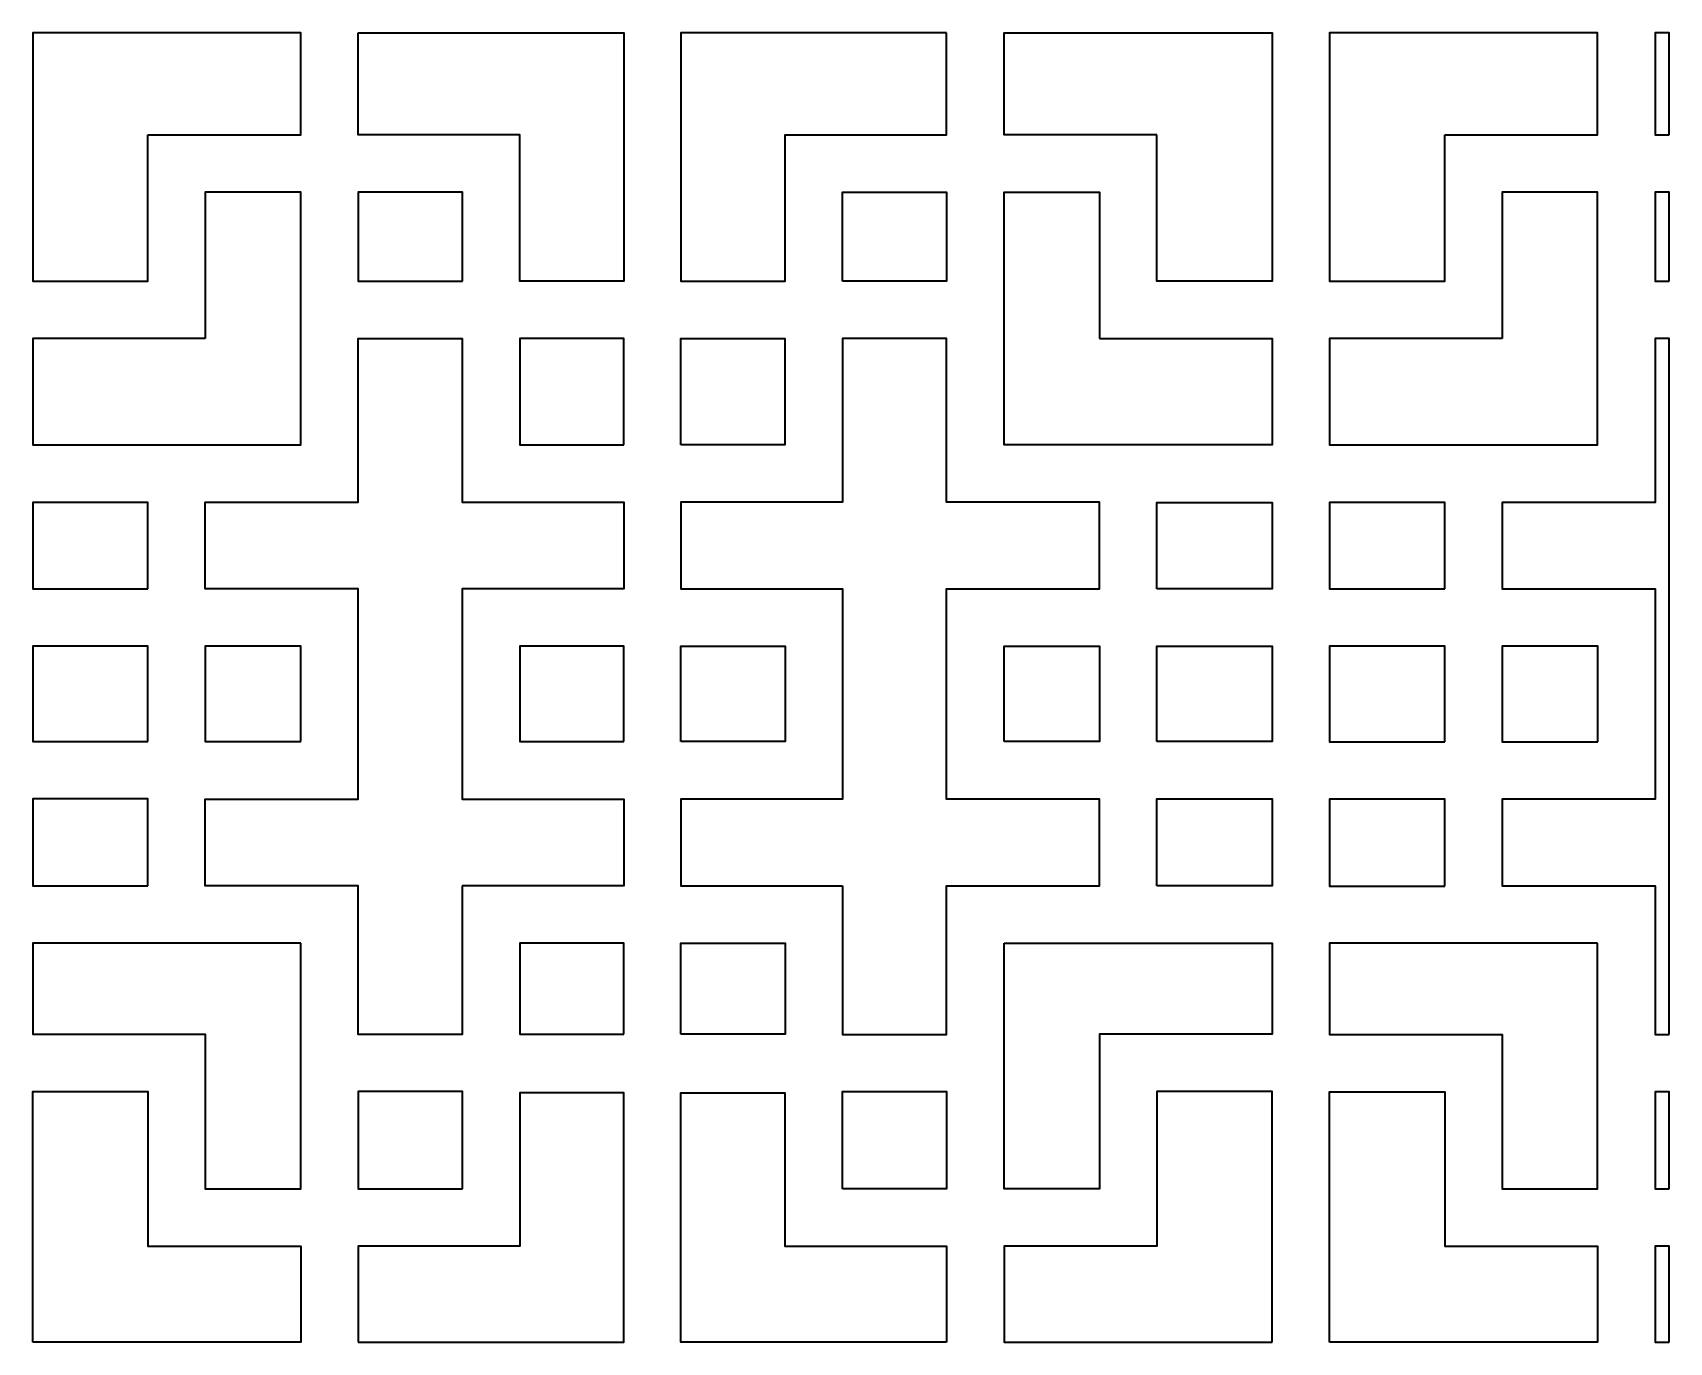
# Model space of a CAD drawing. Header units: centimetres. Extents: x 24 to 482, y -156 to 120.
# Drawn here: x 196.2 to 247.5, y -103.7 to -62.6 of the extents above; entities that cross this region are included whole.
import ezdxf

# ---------------------------------------------------------------- set-up
doc = ezdxf.new("R2010")
doc.units = ezdxf.units.CM
doc.header["$MEASUREMENT"] = 0
doc.layers.add('layer 1', color=7, linetype='Continuous')

msp = doc.modelspace()

# ---------------------------------------------------------------- linework, layer by layer
at = {"layer": 'layer 1', "color": 250, "lineweight": 35}
for points, knots in [([(199.77332, -65.78504), (199.77332, -65.78504), (199.77332, -70.37254), (199.77332, -70.37254), (199.77332, -70.37254), (199.77332, -70.37254), (196.16332, -70.37254), (196.16332, -70.37254), (196.16332, -70.37254), (196.16332, -70.37254), (196.16332, -62.58504), (196.16332, -62.58504), (196.16332, -62.58504), (196.16332, -62.58504), (204.56832, -62.58504), (204.56832, -62.58504), (204.56832, -62.58504), (204.56832, -62.58504), (204.56832, -65.78504), (204.56832, -65.78504), (204.56832, -65.78504), (204.56832, -65.78504), (199.77332, -65.78504), (199.77332, -65.78504)], [0, 0, 0, 0, 0.14285714, 0.14285714, 0.14285714, 0.14285714, 0.28571429, 0.28571429, 0.28571429, 0.28571429, 0.42857143, 0.42857143, 0.42857143, 0.42857143, 0.57142857, 0.57142857, 0.57142857, 0.57142857, 0.71428571, 0.71428571, 0.71428571, 0.71428571, 1, 1, 1, 1]), ([(206.36831, -62.58504), (206.36831, -62.58504), (206.36831, -65.78504), (206.36831, -65.78504), (206.36831, -65.78504), (206.36831, -65.78504), (211.43332, -65.78504), (211.43332, -65.78504), (211.43332, -65.78504), (211.43332, -65.78504), (211.43332, -70.37504), (211.43332, -70.37504), (211.43332, -70.37504), (211.43332, -70.37504), (214.69831, -70.37504), (214.69831, -70.37504), (214.69831, -70.37504), (214.69831, -70.37504), (214.69831, -62.58504), (214.69831, -62.58504), (214.69831, -62.58504), (214.69831, -62.58504), (206.36831, -62.58504), (206.36831, -62.58504)], [0, 0, 0, 0, 0.14285714, 0.14285714, 0.14285714, 0.14285714, 0.28571429, 0.28571429, 0.28571429, 0.28571429, 0.42857143, 0.42857143, 0.42857143, 0.42857143, 0.57142857, 0.57142857, 0.57142857, 0.57142857, 0.71428571, 0.71428571, 0.71428571, 0.71428571, 1, 1, 1, 1]), ([(224.82332, -62.58254), (224.82332, -62.58254), (224.82332, -65.78504), (224.82332, -65.78504), (224.82332, -65.78504), (224.82332, -65.78504), (219.75582, -65.78254), (219.75582, -65.78254), (219.75582, -65.78254), (219.75582, -65.78254), (219.75582, -70.37254), (219.75582, -70.37254), (219.75582, -70.37254), (219.75582, -70.37254), (216.49082, -70.37254), (216.49082, -70.37254), (216.49082, -70.37254), (216.49082, -70.37254), (216.49082, -62.58504), (216.49082, -62.58504), (216.49082, -62.58504), (216.49082, -62.58504), (224.82332, -62.58254), (224.82332, -62.58254)], [0, 0, 0, 0, 0.14285714, 0.14285714, 0.14285714, 0.14285714, 0.28571429, 0.28571429, 0.28571429, 0.28571429, 0.42857143, 0.42857143, 0.42857143, 0.42857143, 0.57142857, 0.57142857, 0.57142857, 0.57142857, 0.71428571, 0.71428571, 0.71428571, 0.71428571, 1, 1, 1, 1]), ([(231.41832, -65.78504), (231.41832, -65.78504), (231.41582, -70.37254), (231.41582, -70.37254), (231.41582, -70.37254), (231.41582, -70.37254), (235.02832, -70.37254), (235.02832, -70.37254), (235.02832, -70.37254), (235.02832, -70.37254), (235.02832, -62.58254), (235.02832, -62.58254), (235.02832, -62.58254), (235.02832, -62.58254), (226.62332, -62.58254), (226.62332, -62.58254), (226.62332, -62.58254), (226.62332, -62.58254), (226.62332, -65.78504), (226.62332, -65.78504), (226.62332, -65.78504), (226.62332, -65.78504), (231.41832, -65.78504), (231.41832, -65.78504)], [0, 0, 0, 0, 0.14285714, 0.14285714, 0.14285714, 0.14285714, 0.28571429, 0.28571429, 0.28571429, 0.28571429, 0.42857143, 0.42857143, 0.42857143, 0.42857143, 0.57142857, 0.57142857, 0.57142857, 0.57142857, 0.71428571, 0.71428571, 0.71428571, 0.71428571, 1, 1, 1, 1]), ([(240.44332, -65.78754), (240.44332, -65.78754), (240.44582, -70.37504), (240.44582, -70.37504), (240.44582, -70.37504), (240.44582, -70.37504), (236.83332, -70.37504), (236.83332, -70.37504), (236.83332, -70.37504), (236.83332, -70.37504), (236.83332, -62.58754), (236.83332, -62.58754), (236.83332, -62.58754), (236.83332, -62.58754), (245.23832, -62.58754), (245.23832, -62.58754), (245.23832, -62.58754), (245.23832, -62.58754), (245.23832, -65.78754), (245.23832, -65.78754), (245.23832, -65.78754), (245.23832, -65.78754), (240.44332, -65.78754), (240.44332, -65.78754)], [0, 0, 0, 0, 0.14285714, 0.14285714, 0.14285714, 0.14285714, 0.28571429, 0.28571429, 0.28571429, 0.28571429, 0.42857143, 0.42857143, 0.42857143, 0.42857143, 0.57142857, 0.57142857, 0.57142857, 0.57142857, 0.71428571, 0.71428571, 0.71428571, 0.71428571, 1, 1, 1, 1]), ([(247.48581, -65.78754), (247.48581, -65.78754), (247.03832, -65.78754), (247.03832, -65.78754), (247.03832, -65.78754), (247.03832, -65.78754), (247.03832, -62.58754), (247.03832, -62.58754), (247.03832, -62.58754), (247.03832, -62.58754), (247.48581, -62.58754), (247.48581, -62.58754), (247.48581, -62.58754), (247.48581, -62.58754), (247.48581, -65.78754), (247.48581, -65.78754)], [0, 0, 0, 0, 0.2, 0.2, 0.2, 0.2, 0.4, 0.4, 0.4, 0.4, 0.6, 0.6, 0.6, 0.6, 1, 1, 1, 1]), ([(201.57332, -72.17254), (201.57332, -72.17254), (201.57332, -67.58504), (201.57332, -67.58504), (201.57332, -67.58504), (201.57332, -67.58504), (204.56832, -67.58504), (204.56832, -67.58504), (204.56832, -67.58504), (204.56832, -67.58504), (204.56832, -75.51004), (204.56832, -75.51004), (204.56832, -75.51004), (204.56832, -75.51004), (196.16332, -75.51004), (196.16332, -75.51004), (196.16332, -75.51004), (196.16332, -75.51004), (196.16332, -72.17254), (196.16332, -72.17254), (196.16332, -72.17254), (196.16332, -72.17254), (201.57332, -72.17254), (201.57332, -72.17254)], [0, 0, 0, 0, 0.14285714, 0.14285714, 0.14285714, 0.14285714, 0.28571429, 0.28571429, 0.28571429, 0.28571429, 0.42857143, 0.42857143, 0.42857143, 0.42857143, 0.57142857, 0.57142857, 0.57142857, 0.57142857, 0.71428571, 0.71428571, 0.71428571, 0.71428571, 1, 1, 1, 1]), ([(209.63582, -70.37254), (209.63582, -70.37254), (206.36581, -70.37254), (206.36581, -70.37254), (206.36581, -70.37254), (206.36581, -70.37254), (206.36581, -67.58504), (206.36581, -67.58504), (206.36581, -67.58504), (206.36581, -67.58504), (209.63582, -67.58504), (209.63582, -67.58504), (209.63582, -67.58504), (209.63582, -67.58504), (209.63582, -70.37254), (209.63582, -70.37254)], [0, 0, 0, 0, 0.2, 0.2, 0.2, 0.2, 0.4, 0.4, 0.4, 0.4, 0.6, 0.6, 0.6, 0.6, 1, 1, 1, 1]), ([(221.55332, -70.37254), (221.55332, -70.37254), (224.82332, -70.37254), (224.82332, -70.37254), (224.82332, -70.37254), (224.82332, -70.37254), (224.82332, -67.58254), (224.82332, -67.58254), (224.82332, -67.58254), (224.82332, -67.58254), (221.55332, -67.58254), (221.55332, -67.58254), (221.55332, -67.58254), (221.55332, -67.58254), (221.55332, -70.37254), (221.55332, -70.37254)], [0, 0, 0, 0, 0.2, 0.2, 0.2, 0.2, 0.4, 0.4, 0.4, 0.4, 0.6, 0.6, 0.6, 0.6, 1, 1, 1, 1]), ([(229.61832, -72.17254), (229.61832, -72.17254), (229.61832, -67.58254), (229.61832, -67.58254), (229.61832, -67.58254), (229.61832, -67.58254), (226.62332, -67.58254), (226.62332, -67.58254), (226.62332, -67.58254), (226.62332, -67.58254), (226.62332, -75.51004), (226.62332, -75.51004), (226.62332, -75.51004), (226.62332, -75.51004), (235.02832, -75.51004), (235.02832, -75.51004), (235.02832, -75.51004), (235.02832, -75.51004), (235.02832, -72.17254), (235.02832, -72.17254), (235.02832, -72.17254), (235.02832, -72.17254), (229.61832, -72.17254), (229.61832, -72.17254)], [0, 0, 0, 0, 0.14285714, 0.14285714, 0.14285714, 0.14285714, 0.28571429, 0.28571429, 0.28571429, 0.28571429, 0.42857143, 0.42857143, 0.42857143, 0.42857143, 0.57142857, 0.57142857, 0.57142857, 0.57142857, 0.71428571, 0.71428571, 0.71428571, 0.71428571, 1, 1, 1, 1]), ([(242.24331, -72.17504), (242.24331, -72.17504), (242.24331, -67.58754), (242.24331, -67.58754), (242.24331, -67.58754), (242.24331, -67.58754), (245.23832, -67.58754), (245.23832, -67.58754), (245.23832, -67.58754), (245.23832, -67.58754), (245.23832, -75.51254), (245.23832, -75.51254), (245.23832, -75.51254), (245.23832, -75.51254), (236.83332, -75.51254), (236.83332, -75.51254), (236.83332, -75.51254), (236.83332, -75.51254), (236.83332, -72.17504), (236.83332, -72.17504), (236.83332, -72.17504), (236.83332, -72.17504), (242.24331, -72.17504), (242.24331, -72.17504)], [0, 0, 0, 0, 0.14285714, 0.14285714, 0.14285714, 0.14285714, 0.28571429, 0.28571429, 0.28571429, 0.28571429, 0.42857143, 0.42857143, 0.42857143, 0.42857143, 0.57142857, 0.57142857, 0.57142857, 0.57142857, 0.71428571, 0.71428571, 0.71428571, 0.71428571, 1, 1, 1, 1]), ([(247.48581, -70.37504), (247.48581, -70.37504), (247.03832, -70.37504), (247.03832, -70.37504), (247.03832, -70.37504), (247.03832, -70.37504), (247.03832, -67.58754), (247.03832, -67.58754), (247.03832, -67.58754), (247.03832, -67.58754), (247.48581, -67.58754), (247.48581, -67.58754), (247.48581, -67.58754), (247.48581, -67.58754), (247.48581, -70.37504), (247.48581, -70.37504)], [0, 0, 0, 0, 0.2, 0.2, 0.2, 0.2, 0.4, 0.4, 0.4, 0.4, 0.6, 0.6, 0.6, 0.6, 1, 1, 1, 1]), ([(209.63082, -89.33754), (209.63082, -89.33754), (214.69831, -89.33754), (214.69831, -89.33754), (214.69831, -89.33754), (214.69831, -89.33754), (214.69831, -86.61754), (214.69831, -86.61754), (214.69831, -86.61754), (214.69831, -86.61754), (209.63082, -86.61754), (209.63082, -86.61754), (209.63082, -86.61754), (209.63082, -86.61754), (209.63082, -80.02254), (209.63082, -80.02254), (209.63082, -80.02254), (209.63082, -80.02254), (214.69831, -80.02254), (214.69831, -80.02254), (214.69831, -80.02254), (214.69831, -80.02254), (214.69831, -77.31004), (214.69831, -77.31004), (214.69831, -77.31004), (214.69831, -77.31004), (209.63082, -77.31004), (209.63082, -77.31004), (209.63082, -77.31004), (209.63082, -77.31004), (209.63082, -72.17504), (209.63082, -72.17504), (209.63082, -72.17504), (209.63082, -72.17504), (206.36831, -72.17504), (206.36831, -72.17504), (206.36831, -72.17504), (206.36831, -72.17504), (206.36831, -77.31004), (206.36831, -77.31004), (206.36831, -77.31004), (206.36831, -77.31004), (201.57332, -77.31004), (201.57332, -77.31004), (201.57332, -77.31004), (201.57332, -77.31004), (201.57332, -80.02254), (201.57332, -80.02254), (201.57332, -80.02254), (201.57332, -80.02254), (206.36831, -80.02254), (206.36831, -80.02254), (206.36831, -80.02254), (206.36831, -80.02254), (206.36831, -86.61754), (206.36831, -86.61754), (206.36831, -86.61754), (206.36831, -86.61754), (201.57332, -86.61754), (201.57332, -86.61754), (201.57332, -86.61754), (201.57332, -86.61754), (201.57332, -89.33754), (201.57332, -89.33754), (201.57332, -89.33754), (201.57332, -89.33754), (206.36831, -89.33754), (206.36831, -89.33754), (206.36831, -89.33754), (206.36831, -89.33754), (206.36831, -94.00004), (206.36831, -94.00004), (206.36831, -94.00004), (206.36831, -94.00004), (209.63082, -94.00004), (209.63082, -94.00004), (209.63082, -94.00004), (209.63082, -94.00004), (209.63082, -89.33754), (209.63082, -89.33754)], [0, 0, 0, 0, 0.04761905, 0.04761905, 0.04761905, 0.04761905, 0.0952381, 0.0952381, 0.0952381, 0.0952381, 0.14285714, 0.14285714, 0.14285714, 0.14285714, 0.19047619, 0.19047619, 0.19047619, 0.19047619, 0.23809524, 0.23809524, 0.23809524, 0.23809524, 0.28571429, 0.28571429, 0.28571429, 0.28571429, 0.33333333, 0.33333333, 0.33333333, 0.33333333, 0.38095238, 0.38095238, 0.38095238, 0.38095238, 0.42857143, 0.42857143, 0.42857143, 0.42857143, 0.47619048, 0.47619048, 0.47619048, 0.47619048, 0.52380952, 0.52380952, 0.52380952, 0.52380952, 0.57142857, 0.57142857, 0.57142857, 0.57142857, 0.61904762, 0.61904762, 0.61904762, 0.61904762, 0.66666667, 0.66666667, 0.66666667, 0.66666667, 0.71428571, 0.71428571, 0.71428571, 0.71428571, 0.76190476, 0.76190476, 0.76190476, 0.76190476, 0.80952381, 0.80952381, 0.80952381, 0.80952381, 0.85714286, 0.85714286, 0.85714286, 0.85714286, 0.9047619, 0.9047619, 0.9047619, 0.9047619, 1, 1, 1, 1]), ([(214.69831, -75.51004), (214.69831, -75.51004), (211.43582, -75.51004), (211.43582, -75.51004), (211.43582, -75.51004), (211.43582, -75.51004), (211.43582, -72.17254), (211.43582, -72.17254), (211.43582, -72.17254), (211.43582, -72.17254), (214.69831, -72.17254), (214.69831, -72.17254), (214.69831, -72.17254), (214.69831, -72.17254), (214.69831, -75.51004), (214.69831, -75.51004)], [0, 0, 0, 0, 0.2, 0.2, 0.2, 0.2, 0.4, 0.4, 0.4, 0.4, 0.6, 0.6, 0.6, 0.6, 1, 1, 1, 1]), ([(216.49082, -75.51004), (216.49082, -75.51004), (219.75332, -75.51004), (219.75332, -75.51004), (219.75332, -75.51004), (219.75332, -75.51004), (219.75332, -72.17254), (219.75332, -72.17254), (219.75332, -72.17254), (219.75332, -72.17254), (216.49082, -72.17254), (216.49082, -72.17254), (216.49082, -72.17254), (216.49082, -72.17254), (216.49082, -75.51004), (216.49082, -75.51004)], [0, 0, 0, 0, 0.2, 0.2, 0.2, 0.2, 0.4, 0.4, 0.4, 0.4, 0.6, 0.6, 0.6, 0.6, 1, 1, 1, 1]), ([(221.56082, -89.33754), (221.56082, -89.33754), (216.49082, -89.33754), (216.49082, -89.33754), (216.49082, -89.33754), (216.49082, -89.33754), (216.49082, -86.61754), (216.49082, -86.61754), (216.49082, -86.61754), (216.49082, -86.61754), (221.56082, -86.61754), (221.56082, -86.61754), (221.56082, -86.61754), (221.56082, -86.61754), (221.56082, -80.02254), (221.56082, -80.02254), (221.56082, -80.02254), (221.56082, -80.02254), (216.49082, -80.02254), (216.49082, -80.02254), (216.49082, -80.02254), (216.49082, -80.02254), (216.49082, -77.31004), (216.49082, -77.31004), (216.49082, -77.31004), (216.49082, -77.31004), (221.56082, -77.31004), (221.56082, -77.31004), (221.56082, -77.31004), (221.56082, -77.31004), (221.56082, -72.17254), (221.56082, -72.17254), (221.56082, -72.17254), (221.56082, -72.17254), (224.82082, -72.17254), (224.82082, -72.17254), (224.82082, -72.17254), (224.82082, -72.17254), (224.82082, -77.31004), (224.82082, -77.31004), (224.82082, -77.31004), (224.82082, -77.31004), (229.61832, -77.31004), (229.61832, -77.31004), (229.61832, -77.31004), (229.61832, -77.31004), (229.61832, -80.02254), (229.61832, -80.02254), (229.61832, -80.02254), (229.61832, -80.02254), (224.82082, -80.02254), (224.82082, -80.02254), (224.82082, -80.02254), (224.82082, -80.02254), (224.82082, -86.61754), (224.82082, -86.61754), (224.82082, -86.61754), (224.82082, -86.61754), (229.61832, -86.61754), (229.61832, -86.61754), (229.61832, -86.61754), (229.61832, -86.61754), (229.61832, -89.33754), (229.61832, -89.33754), (229.61832, -89.33754), (229.61832, -89.33754), (224.82082, -89.33754), (224.82082, -89.33754), (224.82082, -89.33754), (224.82082, -89.33754), (224.82082, -94.00004), (224.82082, -94.00004), (224.82082, -94.00004), (224.82082, -94.00004), (221.56082, -94.00004), (221.56082, -94.00004), (221.56082, -94.00004), (221.56082, -94.00004), (221.56082, -89.33754), (221.56082, -89.33754)], [0, 0, 0, 0, 0.04761905, 0.04761905, 0.04761905, 0.04761905, 0.0952381, 0.0952381, 0.0952381, 0.0952381, 0.14285714, 0.14285714, 0.14285714, 0.14285714, 0.19047619, 0.19047619, 0.19047619, 0.19047619, 0.23809524, 0.23809524, 0.23809524, 0.23809524, 0.28571429, 0.28571429, 0.28571429, 0.28571429, 0.33333333, 0.33333333, 0.33333333, 0.33333333, 0.38095238, 0.38095238, 0.38095238, 0.38095238, 0.42857143, 0.42857143, 0.42857143, 0.42857143, 0.47619048, 0.47619048, 0.47619048, 0.47619048, 0.52380952, 0.52380952, 0.52380952, 0.52380952, 0.57142857, 0.57142857, 0.57142857, 0.57142857, 0.61904762, 0.61904762, 0.61904762, 0.61904762, 0.66666667, 0.66666667, 0.66666667, 0.66666667, 0.71428571, 0.71428571, 0.71428571, 0.71428571, 0.76190476, 0.76190476, 0.76190476, 0.76190476, 0.80952381, 0.80952381, 0.80952381, 0.80952381, 0.85714286, 0.85714286, 0.85714286, 0.85714286, 0.9047619, 0.9047619, 0.9047619, 0.9047619, 1, 1, 1, 1]), ([(247.48581, -94.00254), (247.48581, -94.00254), (247.04082, -94.00254), (247.04082, -94.00254), (247.04082, -94.00254), (247.04082, -94.00254), (247.04082, -89.34004), (247.04082, -89.34004), (247.04082, -89.34004), (247.04082, -89.34004), (242.24331, -89.34004), (242.24331, -89.34004), (242.24331, -89.34004), (242.24331, -89.34004), (242.24331, -86.62004), (242.24331, -86.62004), (242.24331, -86.62004), (242.24331, -86.62004), (247.04082, -86.62004), (247.04082, -86.62004), (247.04082, -86.62004), (247.04082, -86.62004), (247.04082, -80.02504), (247.04082, -80.02504), (247.04082, -80.02504), (247.04082, -80.02504), (242.24331, -80.02754), (242.24331, -80.02754), (242.24331, -80.02754), (242.24331, -80.02754), (242.24331, -77.31504), (242.24331, -77.31504), (242.24331, -77.31504), (242.24331, -77.31504), (247.04082, -77.31504), (247.04082, -77.31504), (247.04082, -77.31504), (247.04082, -77.31504), (247.04082, -72.17754), (247.04082, -72.17754), (247.04082, -72.17754), (247.04082, -72.17754), (247.48581, -72.17754), (247.48581, -72.17754), (247.48581, -72.17754), (247.48581, -72.17754), (247.48581, -94.00254), (247.48581, -94.00254)], [0, 0, 0, 0, 0.07692308, 0.07692308, 0.07692308, 0.07692308, 0.15384615, 0.15384615, 0.15384615, 0.15384615, 0.23076923, 0.23076923, 0.23076923, 0.23076923, 0.30769231, 0.30769231, 0.30769231, 0.30769231, 0.38461538, 0.38461538, 0.38461538, 0.38461538, 0.46153846, 0.46153846, 0.46153846, 0.46153846, 0.53846154, 0.53846154, 0.53846154, 0.53846154, 0.61538462, 0.61538462, 0.61538462, 0.61538462, 0.69230769, 0.69230769, 0.69230769, 0.69230769, 0.76923077, 0.76923077, 0.76923077, 0.76923077, 0.84615385, 0.84615385, 0.84615385, 0.84615385, 1, 1, 1, 1]), ([(199.77581, -80.02504), (199.77581, -80.02504), (196.16332, -80.02504), (196.16332, -80.02504), (196.16332, -80.02504), (196.16332, -80.02504), (196.16332, -77.31254), (196.16332, -77.31254), (196.16332, -77.31254), (196.16332, -77.31254), (199.77581, -77.31254), (199.77581, -77.31254), (199.77581, -77.31254), (199.77581, -77.31254), (199.77581, -80.02504), (199.77581, -80.02504)], [0, 0, 0, 0, 0.2, 0.2, 0.2, 0.2, 0.4, 0.4, 0.4, 0.4, 0.6, 0.6, 0.6, 0.6, 1, 1, 1, 1]), ([(231.41582, -80.02504), (231.41582, -80.02504), (235.02832, -80.02504), (235.02832, -80.02504), (235.02832, -80.02504), (235.02832, -80.02504), (235.02832, -77.31254), (235.02832, -77.31254), (235.02832, -77.31254), (235.02832, -77.31254), (231.41582, -77.31254), (231.41582, -77.31254), (231.41582, -77.31254), (231.41582, -77.31254), (231.41582, -80.02504), (231.41582, -80.02504)], [0, 0, 0, 0, 0.2, 0.2, 0.2, 0.2, 0.4, 0.4, 0.4, 0.4, 0.6, 0.6, 0.6, 0.6, 1, 1, 1, 1]), ([(240.44582, -80.02754), (240.44582, -80.02754), (236.83332, -80.02754), (236.83332, -80.02754), (236.83332, -80.02754), (236.83332, -80.02754), (236.83332, -77.31504), (236.83332, -77.31504), (236.83332, -77.31504), (236.83332, -77.31504), (240.44582, -77.31504), (240.44582, -77.31504), (240.44582, -77.31504), (240.44582, -77.31504), (240.44582, -80.02754), (240.44582, -80.02754)], [0, 0, 0, 0, 0.2, 0.2, 0.2, 0.2, 0.4, 0.4, 0.4, 0.4, 0.6, 0.6, 0.6, 0.6, 1, 1, 1, 1]), ([(199.77332, -84.81754), (199.77332, -84.81754), (196.16332, -84.81754), (196.16332, -84.81754), (196.16332, -84.81754), (196.16332, -84.81754), (196.16332, -81.82504), (196.16332, -81.82504), (196.16332, -81.82504), (196.16332, -81.82504), (199.77332, -81.82504), (199.77332, -81.82504), (199.77332, -81.82504), (199.77332, -81.82504), (199.77332, -84.81754), (199.77332, -84.81754)], [0, 0, 0, 0, 0.2, 0.2, 0.2, 0.2, 0.4, 0.4, 0.4, 0.4, 0.6, 0.6, 0.6, 0.6, 1, 1, 1, 1]), ([(204.56832, -84.81754), (204.56832, -84.81754), (201.57332, -84.81754), (201.57332, -84.81754), (201.57332, -84.81754), (201.57332, -84.81754), (201.57332, -81.82254), (201.57332, -81.82254), (201.57332, -81.82254), (201.57332, -81.82254), (204.56832, -81.82254), (204.56832, -81.82254), (204.56832, -81.82254), (204.56832, -81.82254), (204.56832, -84.81754), (204.56832, -84.81754)], [0, 0, 0, 0, 0.2, 0.2, 0.2, 0.2, 0.4, 0.4, 0.4, 0.4, 0.6, 0.6, 0.6, 0.6, 1, 1, 1, 1]), ([(214.69831, -84.81754), (214.69831, -84.81754), (211.43332, -84.81754), (211.43332, -84.81754), (211.43332, -84.81754), (211.43332, -84.81754), (211.43332, -81.82254), (211.43332, -81.82254), (211.43332, -81.82254), (211.43332, -81.82254), (214.69831, -81.82254), (214.69831, -81.82254), (214.69831, -81.82254), (214.69831, -81.82254), (214.69831, -84.81754), (214.69831, -84.81754)], [0, 0, 0, 0, 0.2, 0.2, 0.2, 0.2, 0.4, 0.4, 0.4, 0.4, 0.6, 0.6, 0.6, 0.6, 1, 1, 1, 1]), ([(216.49082, -84.81754), (216.49082, -84.81754), (219.75582, -84.81754), (219.75582, -84.81754), (219.75582, -84.81754), (219.75582, -84.81754), (219.75582, -81.82254), (219.75582, -81.82254), (219.75582, -81.82254), (219.75582, -81.82254), (216.49082, -81.82254), (216.49082, -81.82254), (216.49082, -81.82254), (216.49082, -81.82254), (216.49082, -84.81754), (216.49082, -84.81754)], [0, 0, 0, 0, 0.2, 0.2, 0.2, 0.2, 0.4, 0.4, 0.4, 0.4, 0.6, 0.6, 0.6, 0.6, 1, 1, 1, 1]), ([(226.62332, -84.81754), (226.62332, -84.81754), (229.61832, -84.81754), (229.61832, -84.81754), (229.61832, -84.81754), (229.61832, -84.81754), (229.61832, -81.82254), (229.61832, -81.82254), (229.61832, -81.82254), (229.61832, -81.82254), (226.62332, -81.82254), (226.62332, -81.82254), (226.62332, -81.82254), (226.62332, -81.82254), (226.62332, -84.81754), (226.62332, -84.81754)], [0, 0, 0, 0, 0.2, 0.2, 0.2, 0.2, 0.4, 0.4, 0.4, 0.4, 0.6, 0.6, 0.6, 0.6, 1, 1, 1, 1]), ([(231.41832, -84.81754), (231.41832, -84.81754), (235.02832, -84.81754), (235.02832, -84.81754), (235.02832, -84.81754), (235.02832, -84.81754), (235.02832, -81.82504), (235.02832, -81.82504), (235.02832, -81.82504), (235.02832, -81.82504), (231.41832, -81.82504), (231.41832, -81.82504), (231.41832, -81.82504), (231.41832, -81.82504), (231.41832, -84.81754), (231.41832, -84.81754)], [0, 0, 0, 0, 0.2, 0.2, 0.2, 0.2, 0.4, 0.4, 0.4, 0.4, 0.6, 0.6, 0.6, 0.6, 1, 1, 1, 1]), ([(240.44332, -84.82004), (240.44332, -84.82004), (236.83332, -84.82004), (236.83332, -84.82004), (236.83332, -84.82004), (236.83332, -84.82004), (236.83332, -81.82754), (236.83332, -81.82754), (236.83332, -81.82754), (236.83332, -81.82754), (240.44332, -81.82754), (240.44332, -81.82754), (240.44332, -81.82754), (240.44332, -81.82754), (240.44332, -84.82004), (240.44332, -84.82004)], [0, 0, 0, 0, 0.2, 0.2, 0.2, 0.2, 0.4, 0.4, 0.4, 0.4, 0.6, 0.6, 0.6, 0.6, 1, 1, 1, 1]), ([(245.24082, -84.82004), (245.24082, -84.82004), (242.24331, -84.82004), (242.24331, -84.82004), (242.24331, -84.82004), (242.24331, -84.82004), (242.24331, -81.82504), (242.24331, -81.82504), (242.24331, -81.82504), (242.24331, -81.82504), (245.24082, -81.82504), (245.24082, -81.82504), (245.24082, -81.82504), (245.24082, -81.82504), (245.24082, -84.82004), (245.24082, -84.82004)], [0, 0, 0, 0, 0.2, 0.2, 0.2, 0.2, 0.4, 0.4, 0.4, 0.4, 0.6, 0.6, 0.6, 0.6, 1, 1, 1, 1]), ([(199.77082, -89.34254), (199.77082, -89.34254), (196.16332, -89.34254), (196.16332, -89.34254), (196.16332, -89.34254), (196.16332, -89.34254), (196.16332, -86.61504), (196.16332, -86.61504), (196.16332, -86.61504), (196.16332, -86.61504), (199.77082, -86.61504), (199.77082, -86.61504), (199.77082, -86.61504), (199.77082, -86.61504), (199.77082, -89.34254), (199.77082, -89.34254)], [0, 0, 0, 0, 0.2, 0.2, 0.2, 0.2, 0.4, 0.4, 0.4, 0.4, 0.6, 0.6, 0.6, 0.6, 1, 1, 1, 1]), ([(231.41832, -89.34254), (231.41832, -89.34254), (235.02832, -89.34254), (235.02832, -89.34254), (235.02832, -89.34254), (235.02832, -89.34254), (235.02832, -86.61504), (235.02832, -86.61504), (235.02832, -86.61504), (235.02832, -86.61504), (231.41832, -86.61504), (231.41832, -86.61504), (231.41832, -86.61504), (231.41832, -86.61504), (231.41832, -89.34254), (231.41832, -89.34254)], [0, 0, 0, 0, 0.2, 0.2, 0.2, 0.2, 0.4, 0.4, 0.4, 0.4, 0.6, 0.6, 0.6, 0.6, 1, 1, 1, 1]), ([(240.44332, -89.34504), (240.44332, -89.34504), (236.83332, -89.34504), (236.83332, -89.34504), (236.83332, -89.34504), (236.83332, -89.34504), (236.83332, -86.62004), (236.83332, -86.62004), (236.83332, -86.62004), (236.83332, -86.62004), (240.44332, -86.62004), (240.44332, -86.62004), (240.44332, -86.62004), (240.44332, -86.62004), (240.44332, -89.34504), (240.44332, -89.34504)], [0, 0, 0, 0, 0.2, 0.2, 0.2, 0.2, 0.4, 0.4, 0.4, 0.4, 0.6, 0.6, 0.6, 0.6, 1, 1, 1, 1]), ([(204.56832, -91.13754), (204.56832, -91.13754), (204.56832, -98.84254), (204.56832, -98.84254), (204.56832, -98.84254), (204.56832, -98.84254), (201.57332, -98.84254), (201.57332, -98.84254), (201.57332, -98.84254), (201.57332, -98.84254), (201.57332, -93.99504), (201.57332, -93.99504), (201.57332, -93.99504), (201.57332, -93.99504), (196.16082, -93.99504), (196.16082, -93.99504), (196.16082, -93.99504), (196.16082, -93.99504), (196.16082, -91.14004), (196.16082, -91.14004), (196.16082, -91.14004), (196.16082, -91.14004), (204.56832, -91.13754), (204.56832, -91.13754)], [0, 0, 0, 0, 0.14285714, 0.14285714, 0.14285714, 0.14285714, 0.28571429, 0.28571429, 0.28571429, 0.28571429, 0.42857143, 0.42857143, 0.42857143, 0.42857143, 0.57142857, 0.57142857, 0.57142857, 0.57142857, 0.71428571, 0.71428571, 0.71428571, 0.71428571, 1, 1, 1, 1]), ([(214.69831, -93.99504), (214.69831, -93.99504), (211.43332, -93.99504), (211.43332, -93.99504), (211.43332, -93.99504), (211.43332, -93.99504), (211.43332, -91.13754), (211.43332, -91.13754), (211.43332, -91.13754), (211.43332, -91.13754), (214.69831, -91.13754), (214.69831, -91.13754), (214.69831, -91.13754), (214.69831, -91.13754), (214.69831, -93.99504), (214.69831, -93.99504)], [0, 0, 0, 0, 0.2, 0.2, 0.2, 0.2, 0.4, 0.4, 0.4, 0.4, 0.6, 0.6, 0.6, 0.6, 1, 1, 1, 1]), ([(216.49082, -93.99504), (216.49082, -93.99504), (219.75582, -93.99504), (219.75582, -93.99504), (219.75582, -93.99504), (219.75582, -93.99504), (219.75582, -91.13754), (219.75582, -91.13754), (219.75582, -91.13754), (219.75582, -91.13754), (216.49082, -91.13754), (216.49082, -91.13754), (216.49082, -91.13754), (216.49082, -91.13754), (216.49082, -93.99504), (216.49082, -93.99504)], [0, 0, 0, 0, 0.2, 0.2, 0.2, 0.2, 0.4, 0.4, 0.4, 0.4, 0.6, 0.6, 0.6, 0.6, 1, 1, 1, 1]), ([(226.62332, -91.13754), (226.62332, -91.13754), (226.62332, -98.84254), (226.62332, -98.84254), (226.62332, -98.84254), (226.62332, -98.84254), (229.61832, -98.84254), (229.61832, -98.84254), (229.61832, -98.84254), (229.61832, -98.84254), (229.61832, -93.99504), (229.61832, -93.99504), (229.61832, -93.99504), (229.61832, -93.99504), (235.02832, -93.99504), (235.02832, -93.99504), (235.02832, -93.99504), (235.02832, -93.99504), (235.02832, -91.13754), (235.02832, -91.13754), (235.02832, -91.13754), (235.02832, -91.13754), (226.62332, -91.13754), (226.62332, -91.13754)], [0, 0, 0, 0, 0.14285714, 0.14285714, 0.14285714, 0.14285714, 0.28571429, 0.28571429, 0.28571429, 0.28571429, 0.42857143, 0.42857143, 0.42857143, 0.42857143, 0.57142857, 0.57142857, 0.57142857, 0.57142857, 0.71428571, 0.71428571, 0.71428571, 0.71428571, 1, 1, 1, 1]), ([(245.23832, -91.14254), (245.23832, -91.14254), (245.23832, -98.84504), (245.23832, -98.84504), (245.23832, -98.84504), (245.23832, -98.84504), (242.24581, -98.84504), (242.24581, -98.84504), (242.24581, -98.84504), (242.24581, -98.84504), (242.24581, -94.00004), (242.24581, -94.00004), (242.24581, -94.00004), (242.24581, -94.00004), (236.83332, -94.00004), (236.83332, -94.00004), (236.83332, -94.00004), (236.83332, -94.00004), (236.83332, -91.14254), (236.83332, -91.14254), (236.83332, -91.14254), (236.83332, -91.14254), (245.23832, -91.14254), (245.23832, -91.14254)], [0, 0, 0, 0, 0.14285714, 0.14285714, 0.14285714, 0.14285714, 0.28571429, 0.28571429, 0.28571429, 0.28571429, 0.42857143, 0.42857143, 0.42857143, 0.42857143, 0.57142857, 0.57142857, 0.57142857, 0.57142857, 0.71428571, 0.71428571, 0.71428571, 0.71428571, 1, 1, 1, 1]), ([(196.16332, -103.65254), (196.16332, -103.65254), (204.56832, -103.65254), (204.56832, -103.65254), (204.56832, -103.65254), (204.56832, -103.65254), (204.56832, -100.64254), (204.56832, -100.64254), (204.56832, -100.64254), (204.56832, -100.64254), (199.77581, -100.64254), (199.77581, -100.64254), (199.77581, -100.64254), (199.77581, -100.64254), (199.77581, -95.79504), (199.77581, -95.79504), (199.77581, -95.79504), (199.77581, -95.79504), (196.16332, -95.79504), (196.16332, -95.79504), (196.16332, -95.79504), (196.16332, -95.79504), (196.16332, -103.65254), (196.16332, -103.65254)], [0, 0, 0, 0, 0.14285714, 0.14285714, 0.14285714, 0.14285714, 0.28571429, 0.28571429, 0.28571429, 0.28571429, 0.42857143, 0.42857143, 0.42857143, 0.42857143, 0.57142857, 0.57142857, 0.57142857, 0.57142857, 0.71428571, 0.71428571, 0.71428571, 0.71428571, 1, 1, 1, 1]), ([(209.63582, -98.84004), (209.63582, -98.84004), (206.36581, -98.84004), (206.36581, -98.84004), (206.36581, -98.84004), (206.36581, -98.84004), (206.36581, -95.79504), (206.36581, -95.79504), (206.36581, -95.79504), (206.36581, -95.79504), (209.63582, -95.79504), (209.63582, -95.79504), (209.63582, -95.79504), (209.63582, -95.79504), (209.63582, -98.84004), (209.63582, -98.84004)], [0, 0, 0, 0, 0.2, 0.2, 0.2, 0.2, 0.4, 0.4, 0.4, 0.4, 0.6, 0.6, 0.6, 0.6, 1, 1, 1, 1]), ([(206.36831, -103.65254), (206.36831, -103.65254), (206.36831, -100.64004), (206.36831, -100.64004), (206.36831, -100.64004), (206.36831, -100.64004), (211.43582, -100.64254), (211.43582, -100.64254), (211.43582, -100.64254), (211.43582, -100.64254), (211.43582, -95.82754), (211.43582, -95.82754), (211.43582, -95.82754), (211.43582, -95.82754), (214.69831, -95.82754), (214.69831, -95.82754), (214.69831, -95.82754), (214.69831, -95.82754), (214.69831, -103.65504), (214.69831, -103.65504), (214.69831, -103.65504), (214.69831, -103.65504), (206.36831, -103.65254), (206.36831, -103.65254)], [0, 0, 0, 0, 0.14285714, 0.14285714, 0.14285714, 0.14285714, 0.28571429, 0.28571429, 0.28571429, 0.28571429, 0.42857143, 0.42857143, 0.42857143, 0.42857143, 0.57142857, 0.57142857, 0.57142857, 0.57142857, 0.71428571, 0.71428571, 0.71428571, 0.71428571, 1, 1, 1, 1]), ([(224.82332, -103.65254), (224.82332, -103.65254), (224.82332, -100.64004), (224.82332, -100.64004), (224.82332, -100.64004), (224.82332, -100.64004), (219.75332, -100.64004), (219.75332, -100.64004), (219.75332, -100.64004), (219.75332, -100.64004), (219.75332, -95.82754), (219.75332, -95.82754), (219.75332, -95.82754), (219.75332, -95.82754), (216.49082, -95.82754), (216.49082, -95.82754), (216.49082, -95.82754), (216.49082, -95.82754), (216.49082, -103.65504), (216.49082, -103.65504), (216.49082, -103.65504), (216.49082, -103.65504), (224.82332, -103.65254), (224.82332, -103.65254)], [0, 0, 0, 0, 0.14285714, 0.14285714, 0.14285714, 0.14285714, 0.28571429, 0.28571429, 0.28571429, 0.28571429, 0.42857143, 0.42857143, 0.42857143, 0.42857143, 0.57142857, 0.57142857, 0.57142857, 0.57142857, 0.71428571, 0.71428571, 0.71428571, 0.71428571, 1, 1, 1, 1]), ([(221.55582, -98.84004), (221.55582, -98.84004), (224.82332, -98.84004), (224.82332, -98.84004), (224.82332, -98.84004), (224.82332, -98.84004), (224.82332, -95.79504), (224.82332, -95.79504), (224.82332, -95.79504), (224.82332, -95.79504), (221.55582, -95.79504), (221.55582, -95.79504), (221.55582, -95.79504), (221.55582, -95.79504), (221.55582, -98.84004), (221.55582, -98.84004)], [0, 0, 0, 0, 0.2, 0.2, 0.2, 0.2, 0.4, 0.4, 0.4, 0.4, 0.6, 0.6, 0.6, 0.6, 1, 1, 1, 1]), ([(235.02832, -103.65254), (235.02832, -103.65254), (226.62332, -103.65254), (226.62332, -103.65254), (226.62332, -103.65254), (226.62332, -103.65254), (226.62332, -100.64254), (226.62332, -100.64254), (226.62332, -100.64254), (226.62332, -100.64254), (231.41582, -100.64254), (231.41582, -100.64254), (231.41582, -100.64254), (231.41582, -100.64254), (231.41582, -95.79504), (231.41582, -95.79504), (231.41582, -95.79504), (231.41582, -95.79504), (235.02832, -95.79504), (235.02832, -95.79504), (235.02832, -95.79504), (235.02832, -95.79504), (235.02832, -103.65254), (235.02832, -103.65254)], [0, 0, 0, 0, 0.14285714, 0.14285714, 0.14285714, 0.14285714, 0.28571429, 0.28571429, 0.28571429, 0.28571429, 0.42857143, 0.42857143, 0.42857143, 0.42857143, 0.57142857, 0.57142857, 0.57142857, 0.57142857, 0.71428571, 0.71428571, 0.71428571, 0.71428571, 1, 1, 1, 1]), ([(236.83332, -103.65504), (236.83332, -103.65504), (245.23832, -103.65504), (245.23832, -103.65504), (245.23832, -103.65504), (245.23832, -103.65504), (245.23832, -100.64504), (245.23832, -100.64504), (245.23832, -100.64504), (245.23832, -100.64504), (240.44582, -100.64504), (240.44582, -100.64504), (240.44582, -100.64504), (240.44582, -100.64504), (240.44582, -95.79754), (240.44582, -95.79754), (240.44582, -95.79754), (240.44582, -95.79754), (236.83332, -95.79754), (236.83332, -95.79754), (236.83332, -95.79754), (236.83332, -95.79754), (236.83332, -103.65504), (236.83332, -103.65504)], [0, 0, 0, 0, 0.14285714, 0.14285714, 0.14285714, 0.14285714, 0.28571429, 0.28571429, 0.28571429, 0.28571429, 0.42857143, 0.42857143, 0.42857143, 0.42857143, 0.57142857, 0.57142857, 0.57142857, 0.57142857, 0.71428571, 0.71428571, 0.71428571, 0.71428571, 1, 1, 1, 1]), ([(247.48581, -98.84254), (247.48581, -98.84254), (247.03832, -98.84254), (247.03832, -98.84254), (247.03832, -98.84254), (247.03832, -98.84254), (247.03832, -95.79754), (247.03832, -95.79754), (247.03832, -95.79754), (247.03832, -95.79754), (247.48581, -95.79754), (247.48581, -95.79754), (247.48581, -95.79754), (247.48581, -95.79754), (247.48581, -98.84254), (247.48581, -98.84254)], [0, 0, 0, 0, 0.2, 0.2, 0.2, 0.2, 0.4, 0.4, 0.4, 0.4, 0.6, 0.6, 0.6, 0.6, 1, 1, 1, 1]), ([(247.48581, -103.65504), (247.48581, -103.65504), (247.03832, -103.65504), (247.03832, -103.65504), (247.03832, -103.65504), (247.03832, -103.65504), (247.03832, -100.64254), (247.03832, -100.64254), (247.03832, -100.64254), (247.03832, -100.64254), (247.48581, -100.64254), (247.48581, -100.64254), (247.48581, -100.64254), (247.48581, -100.64254), (247.48581, -103.65504), (247.48581, -103.65504)], [0, 0, 0, 0, 0.2, 0.2, 0.2, 0.2, 0.4, 0.4, 0.4, 0.4, 0.6, 0.6, 0.6, 0.6, 1, 1, 1, 1])]:
    msp.add_open_spline(points, degree=3, knots=knots, dxfattribs=at)

doc.saveas('drawing.dxf')
